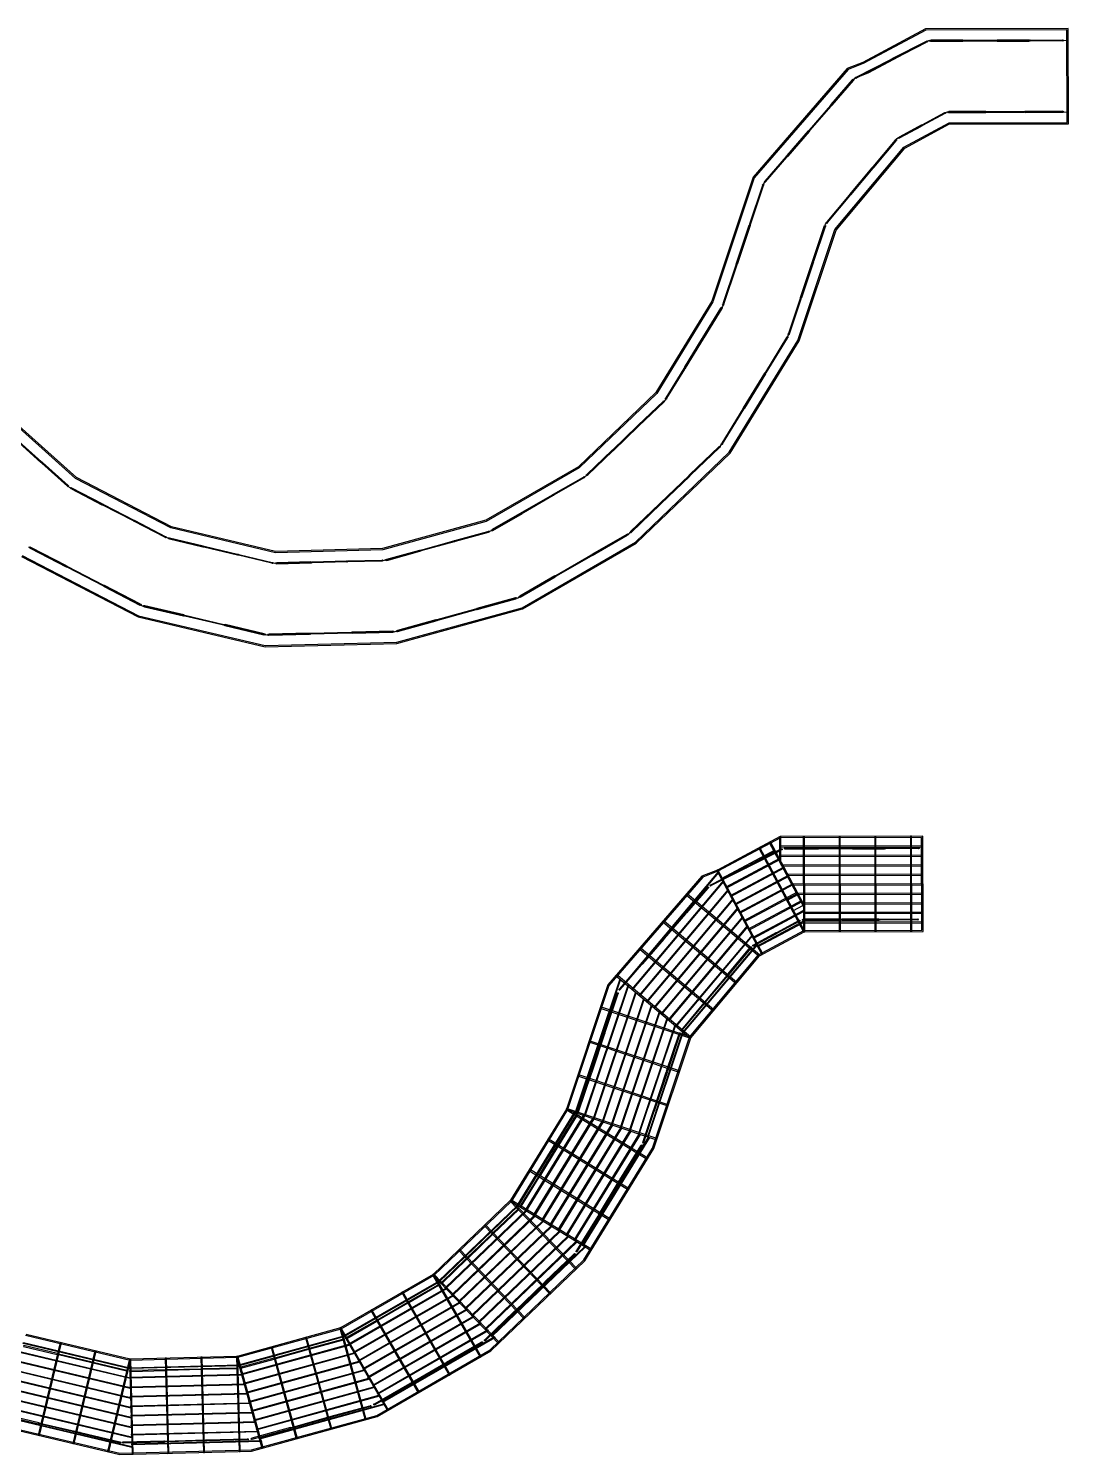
# Model space of a CAD drawing. Header units: millimetres. Extents: x -2430464 to 225692, y -180 to 1805330.
# Drawn here: x -1500599 to -1456881, y 750506 to 810441 of the extents above; entities that cross this region are included whole.
import ezdxf

# ---------------------------------------------------------------- set-up
doc = ezdxf.new("R2010")
doc.units = ezdxf.units.MM
doc.header["$LTSCALE"] = 1000
for name, color, linetype in [('W-FLOAT_BOWL浮筒', 253, 'CONTINUOUS'), ('W-PLASTIC_RAILINGS塑木栏杆', 6, 'CONTINUOUS'), ('W-STEEL_FRAME钢架', 3, 'CONTINUOUS'), ('W-STEEL_KEEL钢龙骨', 5, 'CONTINUOUS')]:
    doc.layers.add(name, color=color, linetype=linetype)

msp = doc.modelspace()

# ---------------------------------------------------------------- linework, layer by layer
at = {"layer": 'W-FLOAT_BOWL浮筒'}
for points in [[(-1469640.79, 775565.99), (-1469199.82, 775801.67), (-1469435.51, 776242.64), (-1469876.48, 776006.95)], [(-1468698.05, 773802.12), (-1468257.08, 774037.8), (-1468492.76, 774478.77), (-1468933.73, 774243.08)], [(-1468462.36, 773361.15), (-1468021.39, 773596.84), (-1468257.08, 774037.8), (-1468698.05, 773802.12)]]:
    msp.add_lwpolyline(points, close=True, dxfattribs=at)
at = {"layer": 'W-PLASTIC_RAILINGS塑木栏杆', "color": 4}
msp.add_lwpolyline([(-1500604.13, 788660.78), (-1495816.98, 786182.39), (-1490598.58, 784956.11), (-1485185.33, 785091.57), (-1480025.71, 786513.96), (-1475349.88, 789210.01), (-1471491.82, 792912.78), (-1468663.99, 797521.66), (-1467093.34, 802219), (-1464083.43, 805812.56), (-1462007.23, 806927.47), (-1456935.18, 806940.54), (-1456942.91, 809940.53), (-1462765.34, 809925.52), (-1465320.49, 808559.86), (-1465881.85, 808337.67), (-1469692.01, 803938.03), (-1471422.85, 798761.61), (-1473839.46, 794822.4), (-1477176.31, 791619.87), (-1481182.64, 789309.81), (-1485641.23, 788080.68), (-1490265.8, 787960.55), (-1494767.51, 789028.28), (-1498874.58, 791154.58), (-1502323.25, 794239.02)], dxfattribs=at)
at = {"layer": 'W-PLASTIC_RAILINGS塑木栏杆'}
for points in [[(-1462861.47, 809898.99), (-1464309.37, 809161.28), (-1464291.21, 809125.64), (-1462843.31, 809863.35)], [(-1462665.3, 809905.51), (-1461321.8, 809908.02), (-1461321.88, 809948.02), (-1462665.37, 809945.51)], [(-1459928.28, 809912.81), (-1461271.77, 809908.15), (-1461271.91, 809948.15), (-1459928.42, 809952.81)], [(-1459878.31, 809912.94), (-1458534.81, 809915.46), (-1458534.89, 809955.46), (-1459878.38, 809952.94)], [(-1457141.29, 809920.25), (-1458484.78, 809915.59), (-1458484.92, 809955.59), (-1457141.43, 809960.25)], [(-1465801.82, 808400.88), (-1464353.92, 809138.59), (-1464335.76, 809102.95), (-1465783.66, 808365.24)], [(-1465925.74, 808256.42), (-1466822.61, 807220.8), (-1466852.85, 807246.98), (-1465955.98, 808282.61)], [(-1467752.22, 806147.37), (-1466855.35, 807183), (-1466885.58, 807209.19), (-1467782.45, 806173.56)], [(-1462085.53, 806862.72), (-1463016.76, 806362.66), (-1463035.68, 806397.9), (-1462104.45, 806897.96)], [(-1461907.18, 806907.53), (-1460349.18, 806911.61), (-1460349.29, 806951.61), (-1461907.28, 806947.53)], [(-1458741.19, 806915.82), (-1460299.18, 806911.74), (-1460299.29, 806951.74), (-1458741.29, 806955.82)], [(-1458691.19, 806915.95), (-1457133.19, 806920.03), (-1457133.3, 806960.03), (-1458691.29, 806955.95)], [(-1467784.95, 806109.58), (-1468681.82, 805073.95), (-1468712.06, 805100.14), (-1467815.19, 806135.76)], [(-1463985.87, 805842.25), (-1463060.81, 806339), (-1463079.73, 806374.24), (-1464004.79, 805877.49)], [(-1465070.14, 804603.37), (-1464130.74, 805724.93), (-1464161.41, 805750.61), (-1465100.81, 804629.06)], [(-1469611.42, 804000.53), (-1468714.55, 805036.15), (-1468744.79, 805062.34), (-1469641.66, 804026.71)], [(-1465102.25, 804565.04), (-1466041.65, 803443.48), (-1466072.31, 803469.17), (-1465132.91, 804590.72)], [(-1470250.22, 802205.5), (-1469704.79, 803836.73), (-1469742.72, 803849.42), (-1470288.16, 802218.19)], [(-1467013.8, 802282.82), (-1466073.75, 803405.15), (-1466104.42, 803430.83), (-1467044.46, 802308.51)], [(-1470266.08, 802158.09), (-1470811.2, 800527.81), (-1470849.13, 800540.49), (-1470304.01, 802170.77)], [(-1467108.61, 802110.25), (-1467599.5, 800642.15), (-1467637.44, 800654.83), (-1467146.55, 802122.94)], [(-1471372.17, 798850.11), (-1470827.05, 800480.39), (-1470864.99, 800493.07), (-1471410.1, 798862.79)], [(-1467615.36, 800594.73), (-1468106.57, 799125.68), (-1468144.5, 799138.36), (-1467653.3, 800607.41)], [(-1468613.32, 797610.15), (-1468122.42, 799078.26), (-1468160.36, 799090.94), (-1468651.25, 797622.84)], [(-1471458.11, 798665.94), (-1472212.94, 797439.04), (-1472247, 797460), (-1471492.18, 798686.9)], [(-1472239.14, 797396.46), (-1472989.08, 796166.62), (-1473023.15, 796187.58), (-1472273.2, 797417.42)], [(-1469589.47, 795975.04), (-1468698.85, 797426.6), (-1468732.95, 797447.52), (-1469623.56, 795995.96)], [(-1473770.1, 794897.14), (-1473015.28, 796124.04), (-1473049.35, 796145), (-1473804.17, 794918.1)], [(-1469615.62, 795932.43), (-1470506.23, 794480.87), (-1470540.33, 794501.79), (-1469649.71, 795953.35)], [(-1473897.49, 794739.02), (-1474938.77, 793742.2), (-1474966.43, 793771.1), (-1473925.15, 794767.92)], [(-1471422.47, 792987.55), (-1470532.38, 794438.25), (-1470566.47, 794459.17), (-1471456.57, 793008.47)], [(-1474974.89, 793707.63), (-1476012.19, 792706.73), (-1476039.85, 792735.63), (-1475002.55, 793736.52)], [(-1500073.89, 792202.99), (-1501151.63, 793161.72), (-1501124.92, 793191.5), (-1500047.19, 792232.77)], [(-1477090.31, 791674.64), (-1476048.31, 792672.15), (-1476075.97, 792701.05), (-1477117.97, 791703.53)], [(-1472763.96, 791664.12), (-1471549.71, 792829.49), (-1471577.41, 792858.35), (-1472791.65, 791692.98)], [(-1498962.69, 791206.6), (-1500036.67, 792169.61), (-1500009.96, 792199.39), (-1498935.99, 791236.38)], [(-1477253.13, 791552.52), (-1478502.82, 790834.06), (-1478522.76, 790868.74), (-1477273.06, 791587.2)], [(-1472800.03, 791629.5), (-1474014.28, 790464.13), (-1474041.98, 790492.99), (-1472827.73, 791658.36)], [(-1498795.01, 791090.83), (-1497515.73, 790426.46), (-1497497.3, 790461.96), (-1498776.57, 791126.33)], [(-1478546.17, 790809.14), (-1479792.98, 790085.78), (-1479812.92, 790120.45), (-1478566.11, 790843.82)], [(-1496189.52, 789744.13), (-1497471.36, 790403.42), (-1497452.93, 790438.92), (-1496171.08, 789779.63)], [(-1481086.02, 789342.4), (-1479836.33, 790060.86), (-1479856.26, 790095.53), (-1481105.96, 789377.07)], [(-1475263.88, 789264.83), (-1474050.35, 790429.51), (-1474078.05, 790458.37), (-1475291.58, 789293.69)], [(-1494865.87, 789056.72), (-1496145.14, 789721.08), (-1496126.71, 789756.58), (-1494847.43, 789092.22)], [(-1494674.85, 788985.71), (-1493272.69, 788651.26), (-1493263.41, 788690.17), (-1494665.57, 789024.62)], [(-1482711.61, 788869.56), (-1484100.2, 788482.76), (-1484110.78, 788521.34), (-1482722.19, 788908.14)], [(-1481273.24, 789264.12), (-1482663.39, 788882.79), (-1482673.97, 788921.37), (-1481283.82, 789302.7)], [(-1476897.87, 788294.36), (-1475426.01, 789143.03), (-1475445.99, 789177.68), (-1476917.85, 788329.02)], [(-1500524.52, 788597.04), (-1499017.51, 787816.83), (-1498999.12, 787852.36), (-1500506.13, 788632.56)], [(-1491819.65, 788310.52), (-1493224.05, 788639.66), (-1493214.77, 788678.57), (-1491810.37, 788349.43)], [(-1490367.88, 787964.24), (-1491771.02, 788298.92), (-1491761.73, 788337.83), (-1490358.6, 788003.15)], [(-1485539.53, 788087.94), (-1484148.41, 788469.54), (-1484159, 788508.11), (-1485550.11, 788126.52)], [(-1476941.19, 788269.39), (-1478413.04, 787420.72), (-1478433.02, 787455.37), (-1476961.17, 788304.04)], [(-1497466.09, 787013.64), (-1498973.11, 787793.85), (-1498954.72, 787829.37), (-1497447.7, 787049.16)], [(-1490165.37, 787943.12), (-1488724.31, 787978.72), (-1488725.3, 788018.71), (-1490166.36, 787983.11)], [(-1487232.46, 788021.27), (-1488674.32, 787979.96), (-1488675.31, 788019.94), (-1487233.45, 788061.26)], [(-1485740.42, 788058.13), (-1487182.48, 788022.5), (-1487183.46, 788062.49), (-1485741.4, 788098.12)], [(-1497421.69, 786990.65), (-1495914.68, 786210.45), (-1495896.29, 786245.97), (-1497403.3, 787026.17)], [(-1479929.09, 786546.58), (-1478456.36, 787395.75), (-1478476.34, 787430.4), (-1479949.07, 786581.24)], [(-1481739.36, 786020.8), (-1480115.92, 786468.34), (-1480126.55, 786506.9), (-1481749.99, 786059.36)], [(-1495724.2, 786140.04), (-1494081.94, 785754.12), (-1494072.79, 785793.06), (-1495715.05, 786178.98)], [(-1492391, 785356.77), (-1494033.26, 785742.69), (-1494024.11, 785781.62), (-1492381.85, 785395.71)], [(-1481787.56, 786007.51), (-1483411, 785559.97), (-1483421.64, 785598.53), (-1481798.19, 786046.07)], [(-1492342.32, 785345.33), (-1490700.06, 784959.41), (-1490690.91, 784998.35), (-1492333.17, 785384.27)], [(-1485083.61, 785098.87), (-1483459.21, 785546.68), (-1483469.84, 785585.24), (-1485094.24, 785137.43)], [(-1490498.11, 784938.62), (-1488792.64, 784981.3), (-1488793.64, 785021.28), (-1490499.11, 784978.61)], [(-1487038.19, 785025.2), (-1488742.66, 784982.55), (-1488743.66, 785022.53), (-1487039.19, 785065.19)], [(-1486988.21, 785026.45), (-1485283.74, 785069.1), (-1485284.74, 785109.09), (-1486989.21, 785066.44)], [(-1468972.95, 775948.06), (-1470420.86, 775210.36), (-1470402.7, 775174.72), (-1468954.79, 775912.42)], [(-1468775.42, 775956.99), (-1467420.92, 775959.41), (-1467420.99, 775999.41), (-1468775.49, 775996.99)], [(-1466016.4, 775964.1), (-1467370.89, 775959.54), (-1467371.02, 775999.54), (-1466016.53, 776004.1)], [(-1465966.43, 775964.23), (-1464611.93, 775966.65), (-1464612, 776006.65), (-1465966.5, 776004.23)], [(-1463207.41, 775971.34), (-1464561.9, 775966.78), (-1464562.03, 776006.78), (-1463207.54, 776011.34)], [(-1471913.31, 774449.96), (-1470465.41, 775187.66), (-1470447.25, 775152.02), (-1471895.15, 774414.32)], [(-1472035.86, 774307.85), (-1472932.73, 773272.22), (-1472962.97, 773298.41), (-1472066.1, 774334.04)], [(-1473862.33, 772198.8), (-1472965.46, 773234.43), (-1472995.7, 773260.61), (-1473892.57, 772224.98)], [(-1468201.81, 772910.83), (-1469126.87, 772414.08), (-1469145.8, 772449.32), (-1468220.73, 772946.07)], [(-1468017.31, 772959), (-1466457.81, 772961.99), (-1466457.89, 773001.99), (-1468017.38, 772999)], [(-1466407.81, 772962.08), (-1464848.32, 772965.07), (-1464848.39, 773005.07), (-1466407.89, 773002.08)], [(-1463238.78, 772971.43), (-1464798.27, 772965.22), (-1464798.44, 773005.22), (-1463238.95, 773011.43)], [(-1473895.07, 772161), (-1474791.94, 771125.37), (-1474822.17, 771151.56), (-1473925.3, 772187.19)], [(-1470095.98, 771893.68), (-1469170.92, 772390.43), (-1469189.85, 772425.67), (-1470114.91, 771928.92)], [(-1470228.93, 771790.53), (-1471170.86, 770662.61), (-1471201.56, 770688.25), (-1470259.64, 771816.17)], [(-1475721.54, 770051.95), (-1474824.67, 771087.58), (-1474854.91, 771113.76), (-1475751.78, 770078.14)], [(-1472147.37, 769498.38), (-1471202.98, 770624.24), (-1471233.62, 770649.94), (-1472178.02, 769524.09)], [(-1475823.99, 769861.07), (-1476367.84, 768240.38), (-1476405.77, 768253.11), (-1475861.91, 769873.79)], [(-1473123.91, 768334.22), (-1472179.51, 769460.08), (-1472210.15, 769485.79), (-1473154.55, 768359.93)], [(-1476383.75, 768192.98), (-1476922.51, 766569.59), (-1476960.43, 766582.32), (-1476421.67, 768205.71)], [(-1473212.92, 768179.16), (-1473741.02, 766605.93), (-1473778.94, 766618.66), (-1473250.84, 768191.89)], [(-1473756.93, 766558.53), (-1474279.61, 764983.54), (-1474317.54, 764996.27), (-1473794.85, 766571.26)], [(-1477482.27, 764901.5), (-1476938.42, 766522.19), (-1476976.34, 766534.91), (-1477520.19, 764914.23)], [(-1474731.34, 763637.84), (-1474295.53, 764936.14), (-1474333.45, 764948.87), (-1474769.26, 763650.57)], [(-1477563, 764725.89), (-1478323.05, 763490.47), (-1478357.12, 763511.43), (-1477597.07, 764746.85)], [(-1478349.25, 763447.88), (-1479104.43, 762209.52), (-1479138.5, 762230.48), (-1478383.32, 763468.84)], [(-1474818.71, 763462.21), (-1475703.83, 762023.12), (-1475737.9, 762044.08), (-1474852.78, 763483.16)], [(-1479890.68, 760931.52), (-1479130.63, 762166.94), (-1479164.7, 762187.9), (-1479924.75, 760952.47)], [(-1475730.03, 761980.53), (-1476610.8, 760537.66), (-1476644.87, 760558.62), (-1475764.1, 762001.49)], [(-1480003.28, 760794.6), (-1481051.05, 759791.55), (-1481078.71, 759820.44), (-1480030.94, 760823.5)], [(-1477522.12, 759055.99), (-1476636.99, 760495.08), (-1476671.06, 760516.03), (-1477556.19, 759076.95)], [(-1481087.17, 759756.97), (-1482130.97, 758749.85), (-1482158.63, 758778.74), (-1481114.83, 759785.87)], [(-1477644.39, 758895.77), (-1478864.6, 757727.23), (-1478892.27, 757756.12), (-1477672.05, 758924.66)], [(-1483214.86, 757712.22), (-1482167.08, 758715.27), (-1482194.75, 758744.17), (-1483242.52, 757741.11)], [(-1483357.18, 757607.45), (-1484614.67, 756884.49), (-1484634.61, 756919.17), (-1483377.12, 757642.12)], [(-1478900.71, 757692.65), (-1480117.67, 756519.34), (-1480145.34, 756548.23), (-1478928.38, 757721.54)], [(-1484658.02, 756859.57), (-1485912.63, 756131.71), (-1485932.56, 756166.39), (-1484677.96, 756894.25)], [(-1481373.99, 755316.22), (-1480153.78, 756484.76), (-1480181.45, 756513.65), (-1481401.66, 755345.11)], [(-1487213.46, 755383.83), (-1485955.97, 756106.79), (-1485975.91, 756141.46), (-1487233.4, 755418.51)], [(-1487377.57, 755317.14), (-1488776.4, 754933.42), (-1488786.98, 754971.99), (-1487388.16, 755355.72)], [(-1481547.9, 755187.7), (-1483012.45, 754345.37), (-1483032.39, 754380.05), (-1481567.84, 755222.37)], [(-1500804.43, 755041.76), (-1499393.51, 754705.22), (-1499384.23, 754744.13), (-1500795.15, 755080.66)], [(-1497932.69, 754362.64), (-1499344.87, 754693.62), (-1499335.59, 754732.53), (-1497923.41, 754401.55)], [(-1488824.62, 754920.19), (-1490221.88, 754531), (-1490232.46, 754569.57), (-1488835.2, 754958.77)], [(-1496473.13, 754014.51), (-1497884.05, 754351.04), (-1497874.77, 754389.95), (-1496463.85, 754053.42)], [(-1496295.45, 753994.03), (-1494845.39, 754029.86), (-1494846.38, 754069.85), (-1496296.44, 754034.01)], [(-1493345.55, 754072.62), (-1494795.41, 754031.1), (-1494796.4, 754071.08), (-1493346.54, 754112.61)], [(-1491845.51, 754109.69), (-1493295.56, 754073.85), (-1493296.55, 754113.84), (-1491846.49, 754149.68)], [(-1491668.92, 754134.05), (-1490270.1, 754517.77), (-1490280.68, 754556.35), (-1491679.51, 754172.63)], [(-1483055.79, 754320.44), (-1484518.32, 753472.72), (-1484538.26, 753507.39), (-1483075.74, 754355.12)], [(-1486026.21, 752605.47), (-1484561.66, 753447.79), (-1484581.61, 753482.46), (-1486046.16, 752640.14)], [(-1501834.35, 752191.44), (-1500180.34, 751800.87), (-1500171.14, 751839.8), (-1501825.15, 752230.37)], [(-1486239.13, 752516.19), (-1487858.72, 752071.61), (-1487869.31, 752110.19), (-1486249.72, 752554.76)], [(-1498475.44, 751404.13), (-1500131.67, 751789.38), (-1500122.48, 751828.31), (-1498466.24, 751443.06)], [(-1491193.74, 751150.26), (-1489574.15, 751594.83), (-1489584.74, 751633.41), (-1491204.33, 751188.83)], [(-1487906.94, 752058.38), (-1489525.93, 751608.07), (-1489536.52, 751646.64), (-1487917.53, 752096.95)], [(-1496772.76, 751002.07), (-1498426.77, 751392.64), (-1498417.58, 751431.57), (-1496763.57, 751041)], [(-1496608.25, 750990.02), (-1494909.23, 751030.69), (-1494910.19, 751070.68), (-1496609.2, 751030)], [(-1493159.43, 751078.27), (-1494859.25, 751031.89), (-1494860.21, 751071.87), (-1493160.38, 751118.26)], [(-1491410.43, 751120.14), (-1493109.44, 751079.47), (-1493110.4, 751119.46), (-1491411.39, 751160.13)]]:
    msp.add_lwpolyline(points, close=True, dxfattribs=at)
for centre in [(-1462830.11, 809892.52), (-1462690.34, 809925.46), (-1461296.84, 809928.07), (-1459903.35, 809932.9), (-1458509.85, 809935.5), (-1457116.36, 809940.34), (-1464322.57, 809132.12), (-1465924.5, 808288.42), (-1465815.02, 808371.71), (-1466854.1, 807214.99), (-1462072.96, 806892.17), (-1461932.23, 806927.47), (-1460324.23, 806931.67), (-1458716.24, 806935.88), (-1457108.25, 806940.09), (-1467783.7, 806141.57), (-1463048.24, 806368.45), (-1464130.02, 805756.94), (-1464017.35, 805848.04), (-1468713.31, 805068.14), (-1465101.53, 804597.05), (-1469715.83, 803866.78), (-1469642.91, 803994.72), (-1466073.03, 803437.16), (-1470277.12, 802188.14), (-1467119.65, 802140.3), (-1467045.18, 802276.5), (-1470838.09, 800510.44), (-1467626.4, 800624.78), (-1468133.46, 799108.31), (-1471462.05, 798697.72), (-1471399.06, 798832.74), (-1472243.07, 797428.23), (-1468702.82, 797458.37), (-1468640.21, 797592.78), (-1473019.22, 796155.81), (-1469619.59, 795964.2), (-1473893.26, 794770.76), (-1473800.24, 794886.32), (-1470536.35, 794470.02), (-1474970.66, 793739.36), (-1471452.59, 792976.7), (-1476044.08, 792703.89), (-1471545.52, 792861.23), (-1500041.93, 792201.19), (-1498930.73, 791204.8), (-1498807.98, 791120.1), (-1477241.42, 791582.32), (-1477122.2, 791671.8), (-1472795.84, 791661.24), (-1478534.46, 790838.94), (-1497484.33, 790432.69), (-1479824.62, 790090.66), (-1474046.17, 790461.25), (-1496158.11, 789750.36), (-1481117.66, 789347.27), (-1494834.47, 789062.94), (-1494694.53, 789010.97), (-1482692.79, 788895.47), (-1481254.42, 789290.02), (-1475414.34, 789172.84), (-1475295.77, 789261.95), (-1500537.53, 788626.29), (-1493243.73, 788664.91), (-1491790.69, 788324.18), (-1484129.6, 788495.44), (-1476929.52, 788299.2), (-1498986.11, 787823.1), (-1490338.92, 787977.89), (-1490190.86, 787962.5), (-1488699.81, 787999.33), (-1487207.96, 788041.88), (-1485715.92, 788078.74), (-1485568.93, 788100.62), (-1497434.7, 787019.91), (-1478444.69, 787425.56), (-1480097.14, 786494.27), (-1479960.73, 786551.42), (-1495883.28, 786216.71), (-1495743.96, 786165.23), (-1494053.02, 785767.87), (-1481768.78, 786033.43), (-1492362.09, 785370.52), (-1483440.42, 785572.6), (-1490671.15, 784973.16), (-1490523.6, 784957.99), (-1488768.15, 785001.91), (-1487013.7, 785045.82), (-1485259.25, 785089.72), (-1485113.03, 785111.5), (-1468941.6, 775941.59), (-1468800.45, 775976.95), (-1467395.96, 775979.45), (-1465991.46, 775984.19), (-1464586.97, 775986.69), (-1463182.47, 775991.43), (-1470434.05, 775181.19), (-1472034.61, 774339.84), (-1471926.5, 774420.79), (-1472964.22, 773266.42), (-1468189.25, 772940.28), (-1468042.35, 772978.96), (-1466432.85, 772982.03), (-1464823.35, 772985.14), (-1463213.87, 772991.53), (-1473893.82, 772192.99), (-1469158.36, 772419.88), (-1470228.26, 771822.54), (-1470127.47, 771899.47), (-1474823.42, 771119.57), (-1471202.25, 770656.26), (-1475835, 769891.13), (-1475753.03, 770046.15), (-1472178.76, 769492.08), (-1476394.76, 768223.04), (-1473223.92, 768209.22), (-1473155.3, 768327.93), (-1476949.42, 766552.25), (-1473767.93, 766588.59), (-1477566.94, 764757.66), (-1477509.18, 764884.17), (-1474306.53, 764966.21), (-1474758.26, 763620.5), (-1478353.19, 763479.66), (-1474822.64, 763493.98), (-1479134.56, 762198.71), (-1475733.96, 762012.31), (-1479999.05, 760826.34), (-1479920.81, 760920.7), (-1476640.93, 760526.85), (-1481082.94, 759788.71), (-1482162.86, 758747.01), (-1477640.16, 758927.51), (-1477552.25, 759045.17), (-1483345.48, 757637.24), (-1483246.75, 757709.38), (-1478896.49, 757724.38), (-1484646.31, 756889.37), (-1480149.56, 756516.5), (-1485944.27, 756136.59), (-1487358.75, 755343.04), (-1487245.11, 755388.71), (-1481536.2, 755217.5), (-1481405.88, 755313.37), (-1499364.55, 754718.88), (-1488805.8, 754946.09), (-1497903.73, 754376.29), (-1496444.17, 754028.16), (-1496320.94, 754013.4), (-1494820.9, 754050.47), (-1493321.05, 754093.23), (-1491821.01, 754130.3), (-1491698.32, 754146.73), (-1490251.28, 754543.67), (-1483044.09, 754350.25), (-1484549.96, 753477.59), (-1486220.32, 752542.09), (-1486057.86, 752610.34), (-1500151.41, 751814.59), (-1489555.34, 751620.74), (-1487888.13, 752084.28), (-1498446.51, 751417.85), (-1496743.83, 751015.79), (-1496633.72, 751009.41), (-1494884.72, 751051.28), (-1493134.91, 751098.86), (-1491385.91, 751140.73), (-1491223.15, 751162.93)]:
    msp.add_circle(centre, 25, dxfattribs=at)
at = {"layer": 'W-STEEL_FRAME钢架'}
for points in [[(-1500859.92, 788289.85), (-1495973.23, 785759.93), (-1490644.87, 784507.81), (-1485119.36, 784646.08), (-1479851.88, 786098.2), (-1475079.54, 788849.9), (-1471140.85, 792630.05), (-1468256.27, 797331.44), (-1466696.27, 801996.92), (-1463796.06, 805459.5), (-1461894.26, 806480.76), (-1456934.02, 806493.54), (-1456944.06, 810387.53), (-1462877.84, 810372.23), (-1465508.7, 808966.1), (-1466148.11, 808713.02), (-1470087.86, 804163.73), (-1471830.58, 798951.81), (-1474190.43, 795105.11), (-1477446.65, 791979.97), (-1481356.47, 789725.57), (-1485707.4, 788526.12), (-1490219.25, 788408.91), (-1494610.83, 789450.52), (-1498618.79, 791525.51), (-1501982.98, 794534.39)], [(-1500890.25, 788245.87), (-1495991.76, 785709.84), (-1490650.36, 784454.66), (-1485111.54, 784593.26), (-1479831.27, 786048.91), (-1475047.49, 788807.21), (-1471099.24, 792596.53), (-1468207.93, 797308.89), (-1466649.19, 801970.59), (-1463761.99, 805417.64), (-1461880.87, 806427.79), (-1456880.89, 806440.68), (-1456891.2, 810440.66), (-1462891.18, 810425.2), (-1465531.02, 809014.27), (-1466179.68, 808757.52), (-1470134.8, 804190.5), (-1471878.92, 798974.36), (-1474232.04, 795138.63), (-1477478.7, 792022.67), (-1481377.08, 789774.86), (-1485715.25, 788578.93), (-1490213.73, 788462.07), (-1494592.26, 789500.58), (-1498588.46, 791569.49), (-1501942.63, 794569.41)], [(-1502101.87, 751761.26), (-1496760.47, 750506.08), (-1491221.66, 750644.69), (-1485941.39, 752100.33), (-1481157.61, 754858.63), (-1477209.36, 758647.95), (-1474318.04, 763360.32), (-1472759.31, 768022.01), (-1469872.11, 771469.07), (-1467990.99, 772479.21), (-1462991, 772492.1), (-1463001.31, 776492.09), (-1469001.29, 776476.62), (-1471641.14, 775065.69), (-1472289.79, 774808.95), (-1476244.92, 770241.92), (-1477989.04, 765025.79), (-1480342.16, 761190.06), (-1483588.82, 758074.1), (-1487487.19, 755826.29), (-1491825.37, 754630.35), (-1496323.85, 754513.5), (-1500702.37, 755552.01)], [(-1502083.35, 751811.35), (-1496754.98, 750559.24), (-1491229.48, 750697.51), (-1485962, 752149.63), (-1481189.66, 754901.33), (-1477250.97, 758681.47), (-1474366.39, 763382.87), (-1472806.39, 768048.35), (-1469906.18, 771510.93), (-1468004.38, 772532.18), (-1463044.14, 772544.97), (-1463054.18, 776438.95), (-1468987.95, 776423.66), (-1471618.82, 775017.52), (-1472258.22, 774764.44), (-1476197.98, 770215.16), (-1477940.69, 765003.24), (-1480300.55, 761156.54), (-1483556.76, 758031.4), (-1487466.58, 755776.99), (-1491817.52, 754577.54), (-1496329.37, 754460.33), (-1500720.95, 755501.94)]]:
    msp.add_lwpolyline(points, dxfattribs=at)
for points in [[(-1468020.22, 773538.42), (-1468020.51, 773651.4), (-1469412.14, 776255.13), (-1469458.88, 776230.15)], [(-1469025.61, 775531.94), (-1468972.1, 775431.82), (-1468974.79, 776476.69), (-1469001.29, 776476.62), (-1469027.64, 776462.57)], [(-1468017.49, 772479.15), (-1467964.49, 772479.28), (-1467974.8, 776479.27), (-1468027.8, 776479.13)], [(-1466517.49, 772483.01), (-1466464.49, 772483.15), (-1466474.8, 776483.14), (-1466527.8, 776483)], [(-1465017.5, 772486.88), (-1464964.5, 772487.02), (-1464974.81, 776487), (-1465027.81, 776486.87)], [(-1463517.5, 772490.75), (-1463464.5, 772490.88), (-1463474.81, 776490.87), (-1463527.81, 776490.73)], [(-1468014.36, 772466.72), (-1467967.62, 772491.71), (-1469853.1, 776019.44), (-1469899.85, 775994.46)], [(-1469778.23, 771523.98), (-1469731.48, 771548.96), (-1471616.97, 775076.7), (-1471663.72, 775051.72)], [(-1469889.17, 771448.79), (-1469855.05, 771489.35), (-1472916.37, 774063.9), (-1472950.49, 774023.34)], [(-1470854.62, 770300.79), (-1470820.51, 770341.35), (-1473881.83, 772915.9), (-1473915.94, 772875.34)], [(-1471820.08, 769152.79), (-1471785.97, 769193.36), (-1474847.29, 771767.91), (-1474881.4, 771727.34)], [(-1472785.53, 768004.8), (-1472751.42, 768045.36), (-1475812.74, 770619.91), (-1475846.86, 770579.35)], [(-1472776.88, 767999.95), (-1472760.07, 768050.21), (-1476553.63, 769318.67), (-1476570.43, 769268.4)], [(-1473252.55, 766577.37), (-1473235.74, 766627.63), (-1477029.3, 767896.08), (-1477046.1, 767845.82)], [(-1473728.22, 765154.79), (-1473711.41, 765205.05), (-1477504.97, 766473.5), (-1477521.77, 766423.24)], [(-1474593.36, 762911.54), (-1474565.64, 762956.71), (-1477975.18, 765048.38), (-1478002.9, 765003.2)], [(-1474203.89, 763732.2), (-1474187.08, 763782.47), (-1477980.63, 765050.92), (-1477997.44, 765000.66)], [(-1475377.73, 761632.96), (-1475350.02, 761678.14), (-1478759.56, 763769.8), (-1478787.27, 763724.62)], [(-1476162.11, 760354.38), (-1476134.39, 760399.56), (-1479543.93, 762491.22), (-1479571.64, 762446.05)], [(-1477591.53, 758285.8), (-1477553.29, 758322.5), (-1480323.04, 761208.41), (-1480361.28, 761171.71)], [(-1476946.48, 759075.81), (-1476918.77, 759120.98), (-1480328.3, 761212.65), (-1480356.02, 761167.47)], [(-1478673.75, 757247.14), (-1478635.51, 757283.84), (-1481405.26, 760169.75), (-1481443.5, 760133.06)], [(-1479755.97, 756208.49), (-1479717.73, 756245.19), (-1482487.48, 759131.1), (-1482525.72, 759094.4)], [(-1481613.62, 754595.46), (-1481567.7, 754621.93), (-1483565.6, 758087.25), (-1483611.51, 758060.77)], [(-1480838.19, 755169.83), (-1480799.95, 755206.53), (-1483569.7, 758092.44), (-1483607.93, 758055.74)], [(-1482913.11, 753846.25), (-1482867.2, 753872.72), (-1484865.09, 757338.04), (-1484911.01, 757311.56)], [(-1484212.6, 753097.04), (-1484166.69, 753123.51), (-1486164.58, 756588.82), (-1486210.5, 756562.35)], [(-1486449.69, 751963.09), (-1486398.6, 751977.17), (-1487461.65, 755833.33), (-1487512.74, 755819.24)], [(-1485512.1, 752347.83), (-1485466.18, 752374.3), (-1487464.08, 755839.61), (-1487509.99, 755813.14)], [(-1500191.78, 751319.94), (-1500140.21, 751307.7), (-1499217.08, 755199.73), (-1499268.65, 755211.96)], [(-1487895.75, 751564.44), (-1487844.66, 751578.53), (-1488907.71, 755434.68), (-1488958.8, 755420.6)], [(-1498732.27, 750973.76), (-1498680.7, 750961.53), (-1497757.58, 754853.55), (-1497809.14, 754865.78)], [(-1493247.48, 750592.06), (-1493194.5, 750593.44), (-1493298.37, 754592.09), (-1493351.35, 754590.71)], [(-1491747.99, 750631.02), (-1491695, 750632.39), (-1491798.88, 754631.04), (-1491851.86, 754629.67)], [(-1490787.87, 750767.16), (-1490736.77, 750781.24), (-1491799.82, 754637.4), (-1491850.92, 754623.31)], [(-1489341.81, 751165.8), (-1489290.71, 751179.89), (-1490353.76, 755036.04), (-1490404.86, 755021.96)], [(-1497272.76, 750627.59), (-1497221.19, 750615.36), (-1496298.07, 754507.38), (-1496349.64, 754519.61)], [(-1496246.47, 750514.16), (-1496193.49, 750515.53), (-1496297.36, 754514.18), (-1496350.34, 754512.81)], [(-1494746.97, 750553.11), (-1494693.99, 750554.49), (-1494797.87, 754553.14), (-1494850.85, 754551.76)]]:
    msp.add_lwpolyline(points, close=True, dxfattribs=at)
at = {"layer": 'W-STEEL_KEEL钢龙骨'}
for points in [[(-1471456.31, 774663.67), (-1469204.73, 775867.08), (-1469223.59, 775902.36), (-1471475.17, 774698.94)], [(-1469000.16, 776036.63), (-1463000.18, 776052.09), (-1463000.28, 776092.09), (-1469000.26, 776076.63)], [(-1468999.13, 775636.63), (-1462999.15, 775652.09), (-1462999.25, 775692.09), (-1468999.23, 775676.63)], [(-1475510.11, 770296.15), (-1471585.93, 774962.59), (-1471606.37, 775000.44), (-1475540.72, 770321.89)], [(-1471267.76, 774310.89), (-1469016.19, 775514.3), (-1469035.04, 775549.58), (-1471286.62, 774346.17)], [(-1471079.21, 773958.12), (-1468827.64, 775161.53), (-1468846.49, 775196.81), (-1471098.07, 773993.4)], [(-1468867.95, 775236.96), (-1462998.12, 775252.09), (-1462998.22, 775292.09), (-1468889.3, 775276.91)], [(-1475203.98, 770038.69), (-1471382.13, 774581.29), (-1471402.57, 774619.14), (-1475234.59, 770064.44)], [(-1470890.67, 773605.34), (-1468639.09, 774808.76), (-1468657.94, 774844.03), (-1470909.52, 773640.62)], [(-1470702.12, 773252.57), (-1468450.54, 774455.98), (-1468469.39, 774491.26), (-1470720.97, 773287.85)], [(-1468654.46, 774836.63), (-1462997.09, 774852.09), (-1462997.19, 774892.09), (-1468675.81, 774877.46)], [(-1468440.96, 774438.06), (-1462996.06, 774452.1), (-1462996.16, 774492.1), (-1468462.31, 774478.01)], [(-1474897.85, 769781.24), (-1471180.05, 774203.19), (-1471200.49, 774241.04), (-1474928.46, 769806.98)], [(-1474591.71, 769523.78), (-1470975.66, 773820.77), (-1470996.09, 773858.62), (-1474622.33, 769549.53)], [(-1470513.57, 772899.8), (-1468261.99, 774103.21), (-1468280.84, 774138.49), (-1470532.42, 772935.07)], [(-1470325.02, 772547.02), (-1468073.44, 773750.44), (-1468092.3, 773785.71), (-1470343.87, 772582.3)], [(-1468227.46, 774038.61), (-1462995.02, 774052.1), (-1462995.13, 774092.1), (-1468248.81, 774078.56)], [(-1474285.58, 769266.33), (-1470773.62, 773442.76), (-1470794.05, 773480.61), (-1474316.2, 769292.07)], [(-1470136.47, 772194.25), (-1468019.67, 773325.63), (-1468019.79, 773370.92), (-1470155.32, 772229.53)], [(-1468020.48, 773639.14), (-1462993.99, 773652.1), (-1462994.1, 773692.1), (-1468020.58, 773679.14)], [(-1468019.45, 773239.14), (-1462992.96, 773252.1), (-1462993.07, 773292.1), (-1468019.55, 773279.14)], [(-1473979.45, 769008.87), (-1470570.83, 773063.35), (-1470591.26, 773101.2), (-1474010.06, 769034.62)], [(-1473673.32, 768751.42), (-1470366.95, 772681.89), (-1470387.38, 772719.74), (-1473703.93, 768777.16)], [(-1469947.92, 771841.48), (-1468018.5, 772872.7), (-1468018.62, 772918), (-1469966.78, 771876.75)], [(-1468018.41, 772839.15), (-1462991.93, 772852.1), (-1462992.03, 772892.1), (-1468018.52, 772879.15)], [(-1473367.19, 768493.96), (-1470164.04, 772302.24), (-1470184.47, 772340.09), (-1473397.8, 768519.71)], [(-1473061.05, 768236.51), (-1469960.77, 771921.92), (-1469981.2, 771959.77), (-1473091.67, 768262.25)], [(-1477580.15, 764861.13), (-1475707.76, 770462.37), (-1475740.68, 770490.05), (-1477618.09, 764873.81)], [(-1477200.8, 764734.28), (-1475378.17, 770185.19), (-1475411.09, 770212.87), (-1477238.73, 764746.97)], [(-1476821.44, 764607.44), (-1475048.97, 769908.34), (-1475081.89, 769936.02), (-1476859.38, 764620.12)], [(-1476442.09, 764480.59), (-1474719.78, 769631.48), (-1474752.7, 769659.17), (-1476480.02, 764493.28)], [(-1476062.73, 764353.75), (-1474390.58, 769354.63), (-1474423.5, 769382.32), (-1476100.67, 764366.43)], [(-1475683.38, 764226.9), (-1474061.38, 769077.78), (-1474094.3, 769105.46), (-1475721.31, 764239.58)], [(-1475304.02, 764100.05), (-1473732.19, 768800.93), (-1473765.11, 768828.61), (-1475341.96, 764112.74)], [(-1474924.67, 763973.21), (-1473402.99, 768524.07), (-1473435.91, 768551.76), (-1474962.6, 763985.89)], [(-1474545.31, 763846.36), (-1473073.79, 768247.22), (-1473106.71, 768274.91), (-1474583.25, 763859.05)], [(-1480049.16, 760979.22), (-1477652.81, 764885.42), (-1477613.87, 764872.4), (-1480015.06, 760958.3)], [(-1479708.21, 760770.06), (-1477263.41, 764755.22), (-1477224.47, 764742.2), (-1479674.11, 760749.14)], [(-1479367.25, 760560.89), (-1476874.01, 764625.01), (-1476835.07, 764611.99), (-1479333.16, 760539.97)], [(-1479026.3, 760351.72), (-1476484.62, 764494.81), (-1476445.68, 764481.79), (-1478992.2, 760330.81)], [(-1478685.34, 760142.56), (-1476095.22, 764364.61), (-1476056.28, 764351.59), (-1478651.25, 760121.64)], [(-1478344.39, 759933.39), (-1475705.83, 764234.41), (-1475666.89, 764221.39), (-1478310.3, 759912.47)], [(-1478003.44, 759724.22), (-1475316.43, 764104.2), (-1475277.49, 764091.18), (-1477969.34, 759703.31)], [(-1477662.48, 759515.06), (-1474927.03, 763974), (-1474888.09, 763960.98), (-1477628.39, 759494.14)], [(-1477321.53, 759305.89), (-1474537.64, 763843.8), (-1474498.7, 763830.78), (-1477287.43, 759284.97)], [(-1483358.66, 757796.01), (-1480044.41, 760976.86), (-1480009.09, 760955.32), (-1483330.96, 757767.15)], [(-1483081.69, 757507.42), (-1479691.17, 760761.47), (-1479655.85, 760739.93), (-1483053.99, 757478.56)], [(-1482804.71, 757218.83), (-1479337.93, 760546.07), (-1479302.61, 760524.53), (-1482777.01, 757189.97)], [(-1482527.74, 756930.23), (-1478984.69, 760330.68), (-1478949.37, 760309.14), (-1482500.04, 756901.38)], [(-1482250.76, 756641.64), (-1478631.45, 760115.28), (-1478596.13, 760093.74), (-1482223.06, 756612.78)], [(-1481973.79, 756353.05), (-1478278.21, 759899.88), (-1478242.89, 759878.35), (-1481946.09, 756324.19)], [(-1481696.81, 756064.46), (-1477924.97, 759684.49), (-1477889.65, 759662.95), (-1481669.11, 756035.6)], [(-1481419.83, 755775.87), (-1477571.73, 759469.09), (-1477536.41, 759447.55), (-1481392.14, 755747.01)], [(-1481142.86, 755487.28), (-1477218.49, 759253.7), (-1477183.17, 759232.16), (-1481115.16, 755458.42)], [(-1487329.62, 755501.59), (-1483349.55, 757795.31), (-1483320.42, 757765.93), (-1487309.65, 755466.93)], [(-1487129.89, 755155.02), (-1483058.24, 757501.52), (-1483029.11, 757472.14), (-1487109.92, 755120.36)], [(-1486930.17, 754808.45), (-1482766.93, 757207.74), (-1482737.8, 757178.36), (-1486910.19, 754773.8)], [(-1486730.44, 754461.88), (-1482475.61, 756913.95), (-1482446.48, 756884.57), (-1486710.47, 754427.23)], [(-1486530.71, 754115.32), (-1482184.3, 756620.16), (-1482155.17, 756590.78), (-1486510.74, 754080.66)], [(-1486330.98, 753768.75), (-1481892.99, 756326.38), (-1481863.85, 756297), (-1486311.01, 753734.09)], [(-1486131.26, 753422.18), (-1481601.67, 756032.59), (-1481572.54, 756003.21), (-1486111.28, 753387.53)], [(-1500811.24, 755207.85), (-1496341.55, 754147.71), (-1496340.49, 754106.35), (-1500820.47, 755168.93)], [(-1491755.24, 754276.26), (-1487326.74, 755497.09), (-1487305.92, 755461.34), (-1491744.61, 754237.7)], [(-1485931.53, 753075.62), (-1481310.36, 755738.81), (-1481281.23, 755709.43), (-1485911.56, 753040.96)], [(-1485731.8, 752729.05), (-1481019.05, 755445.02), (-1480989.91, 755415.64), (-1485711.83, 752694.39)], [(-1500903.56, 754818.65), (-1496331.01, 753734.11), (-1496329.95, 753692.75), (-1500912.79, 754779.73)], [(-1491648.94, 753890.64), (-1487118.53, 755139.57), (-1487097.71, 755103.82), (-1491638.31, 753852.08)], [(-1491542.63, 753505.03), (-1486910.32, 754782.05), (-1486889.5, 754746.29), (-1491532, 753466.47)], [(-1501088.18, 754040.24), (-1496309.92, 752906.91), (-1496308.87, 752865.55), (-1501097.41, 754001.32)], [(-1500995.87, 754429.44), (-1496320.46, 753320.51), (-1496319.41, 753279.15), (-1501005.1, 754390.52)], [(-1496340.99, 754152.93), (-1491748.84, 754272.22), (-1491737.24, 754232.51), (-1496339.96, 754112.94)], [(-1491436.33, 753119.41), (-1486702.11, 754424.52), (-1486681.28, 754388.77), (-1491425.7, 753080.85)], [(-1491330.02, 752733.8), (-1486493.9, 754067), (-1486473.07, 754031.25), (-1491319.39, 752695.23)], [(-1501180.49, 753651.04), (-1496299.38, 752493.32), (-1496298.33, 752451.96), (-1501189.72, 753612.12)], [(-1496330.61, 753753.06), (-1491632.78, 753875.1), (-1491621.18, 753835.39), (-1496329.57, 753713.08)], [(-1496320.22, 753353.2), (-1491516.72, 753477.98), (-1491505.12, 753438.27), (-1496319.18, 753313.21)], [(-1491223.72, 752348.18), (-1486285.69, 753709.48), (-1486264.86, 753673.73), (-1491213.09, 752309.62)], [(-1501365.12, 752872.63), (-1496278.3, 751666.12), (-1496277.25, 751624.76), (-1501374.35, 752833.71)], [(-1501272.81, 753261.84), (-1496288.84, 752079.72), (-1496287.79, 752038.36), (-1501282.04, 753222.92)], [(-1496309.83, 752953.33), (-1491400.67, 753080.86), (-1491389.06, 753041.15), (-1496308.79, 752913.35)], [(-1491117.41, 751962.57), (-1486077.48, 753351.96), (-1486056.65, 753316.2), (-1491106.78, 751924)], [(-1491011.11, 751576.95), (-1485869.27, 752994.43), (-1485848.44, 752958.68), (-1491000.48, 751538.39)], [(-1501457.43, 752483.43), (-1496267.76, 751252.52), (-1496266.71, 751211.16), (-1501466.66, 752444.51)], [(-1496299.44, 752553.47), (-1491284.61, 752683.74), (-1491273, 752644.03), (-1496298.41, 752513.48)], [(-1496289.06, 752153.6), (-1491168.55, 752286.62), (-1491156.94, 752246.91), (-1496288.02, 752113.62)], [(-1490904.8, 751191.33), (-1485661.06, 752636.91), (-1485640.23, 752601.16), (-1490894.17, 751152.77)], [(-1501549.74, 752094.23), (-1496257.22, 750838.93), (-1496256.17, 750797.57), (-1501558.98, 752055.31)], [(-1496278.67, 751753.74), (-1491052.49, 751889.5), (-1491040.89, 751849.79), (-1496277.63, 751713.75)], [(-1496268.28, 751353.87), (-1490936.43, 751492.38), (-1490924.83, 751452.67), (-1496267.24, 751313.89)], [(-1496257.89, 750954.01), (-1490820.38, 751095.26), (-1490808.77, 751055.55), (-1496256.86, 750914.02)]]:
    msp.add_lwpolyline(points, close=True, dxfattribs=at)

doc.saveas('drawing.dxf')
